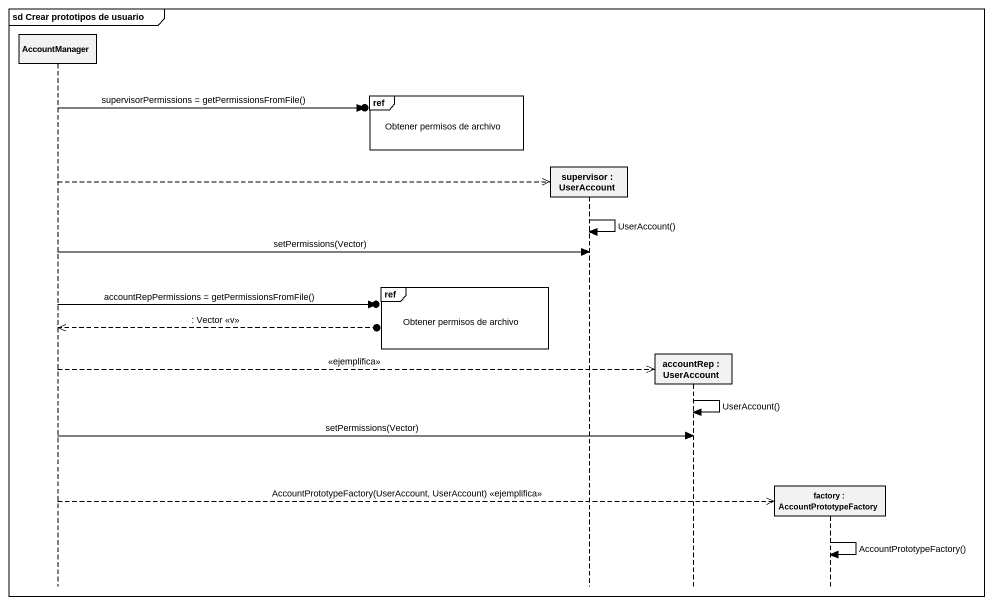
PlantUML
@startuml
mainframe sd Crear prototipos de usuario
hide footbox
participant AccountManager
participant "supervisor : UserAccount" as supervisor
participant "accountRep : UserAccount" as accountRep
participant "factory : AccountPrototypeFactory" as factory

ref over supervisor : Obtener permisos de archivo
AccountManager ->o] : supervisorPermissions = getPermissionsFromFile()
AccountManager -->> supervisor **
supervisor -> supervisor : UserAccount()
AccountManager -> supervisor : setPermissions(Vector)
ref over supervisor : Obtener permisos de archivo
AccountManager ->o] : accountRepPermissions = getPermissionsFromFile()
AccountManager <<--o] : : Vector <<v>>
AccountManager -->> accountRep ** : <<ejemplifica>>
accountRep -> accountRep : UserAccount()
AccountManager -> accountRep : setPermissions(Vector)
AccountManager -->> factory ** : AccountPrototypeFactory(UserAccount, UserAccount) <<ejemplifica>>
factory -> factory : AccountPrototypeFactory()
@enduml
